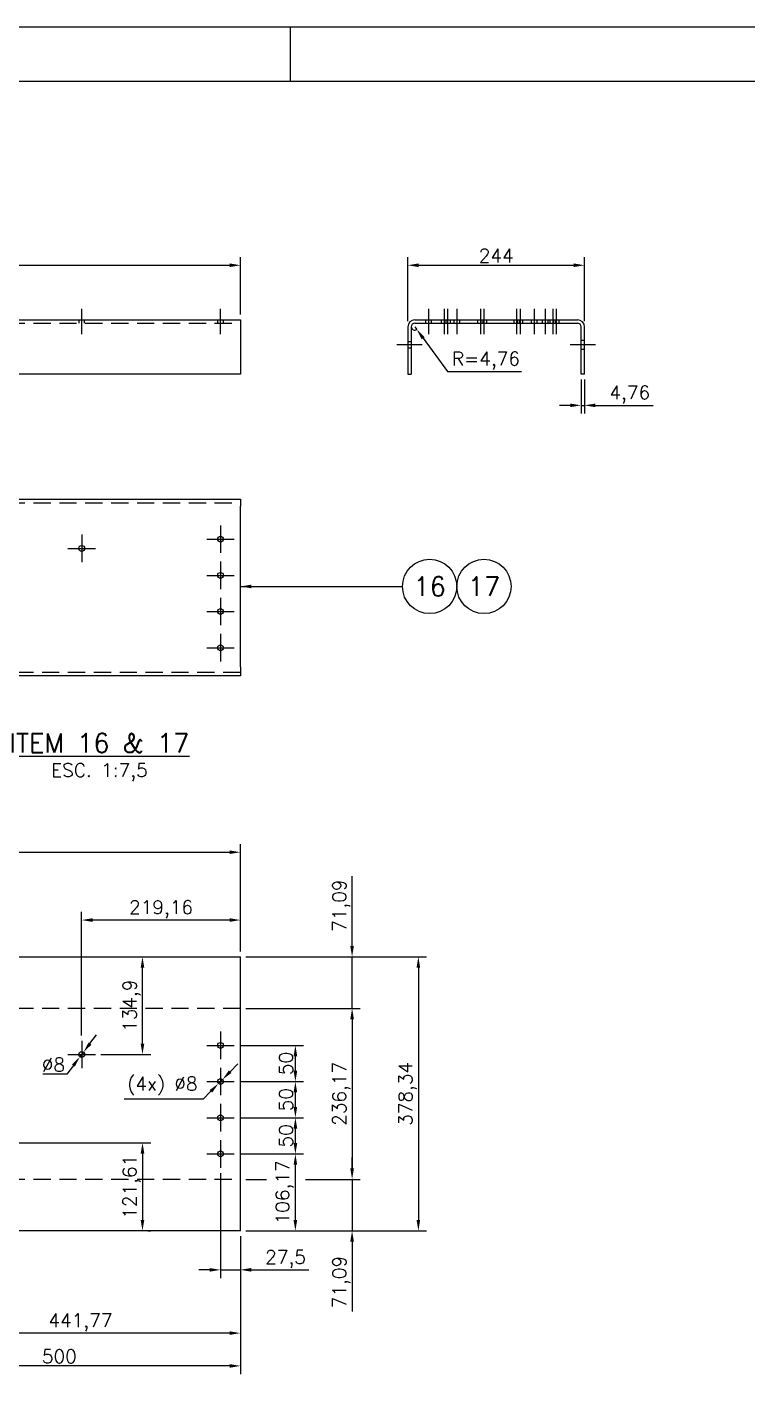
# Model space of a CAD drawing. Header units: metres. Extents: x 0 to 6307, y 0 to 4455.
# Drawn here: x 1212 to 2206, y 2594 to 4455 of the extents above; entities that cross this region are included whole.
import ezdxf
from ezdxf.enums import TextEntityAlignment as Align

# ---------------------------------------------------------------- set-up
doc = ezdxf.new("R2010")
doc.units = ezdxf.units.M
doc.header["$LTSCALE"] = 7.5
doc.linetypes.add('CENTER2', pattern=[28.575, 19.05, -3.175, 3.175, -3.175])
doc.linetypes.add('HIDDEN2', pattern=[4.7625, 3.175, -1.5875])
for name, color, linetype in [('18_COTAS', 7, 'Continuous'), ('FRL2', 2, 'Continuous'), ('FRL6', 6, 'Continuous'), ('FRL7', 7, 'Continuous'), ('FRR120', 5, 'Continuous'), ('FRR140', 5, 'Continuous'), ('FRR175', 1, 'Continuous'), ('FRR80', 3, 'Continuous'), ('GSB', 7, 'Continuous'), ('SC1', 7, 'CENTER2'), ('SDM', 7, 'Continuous'), ('SL4', 4, 'Continuous'), ('ST1', 7, 'HIDDEN2')]:
    doc.layers.add(name, color=color, linetype=linetype)
doc.styles.add('R100', font='simplex.shx', dxfattribs={"height": 2.5})
doc.styles.add('R120', font='simplex.shx', dxfattribs={"height": 3})
doc.styles.add('R140', font='simplex.shx', dxfattribs={"height": 3.5})
doc.styles.add('R80', font='simplex.shx', dxfattribs={"height": 2})
doc.styles.add('ROMANS', font='ROMANS.SHX')
doc.dimstyles.new('7.5___1-7.5', dxfattribs={"dimscale": 7.5, "dimtxt": 2.5, "dimasz": 2, "dimexe": 1.5, "dimexo": 1, "dimgap": 0.5, "dimtad": 1, "dimzin": 12, "dimtxsty": 'ROMANS', "dimcen": 0, "dimclrd": 256, "dimclre": 256, "dimclrt": 3, "dimazin": 3, "dimtfac": 1, "dimtmove": 0, "dimatfit": 0, "dimfxl": 1, "dimlwd": -1, "dimlwe": -1, "dimarcsym": 0})
doc.dimstyles.new('7.5___1-7.5$3', dxfattribs={"dimscale": 7.5, "dimtxt": 2.5, "dimasz": 2, "dimexe": 1.5, "dimexo": 1, "dimgap": 0.5, "dimtad": 1, "dimtoh": 1, "dimzin": 12, "dimtxsty": 'ROMANS', "dimcen": 0, "dimclrd": 256, "dimclre": 256, "dimclrt": 3, "dimazin": 3, "dimtfac": 1, "dimtmove": 0, "dimatfit": 0, "dimfxl": 1, "dimlwd": -1, "dimlwe": -1, "dimarcsym": 0})
doc.dimstyles.new('7.5___1-7.5$4', dxfattribs={"dimscale": 7.5, "dimtxt": 2.5, "dimasz": 2, "dimexe": 1.5, "dimexo": 1, "dimgap": 0.5, "dimtad": 1, "dimtoh": 1, "dimzin": 12, "dimtxsty": 'ROMANS', "dimcen": 0, "dimclrd": 256, "dimclre": 256, "dimclrt": 3, "dimazin": 3, "dimtfac": 1, "dimtmove": 0, "dimatfit": 0, "dimfxl": 1, "dimlwd": -1, "dimlwe": -1, "dimarcsym": 0})

# ---------------------------------------------------------------- blocks, each defined once
blk = doc.blocks.new('A1')
at = {"layer": 'FRL2'}
blk.add_line((210, 594), (210, 584), dxfattribs=at)
at = {"layer": 'FRL6', "linetype": 'Continuous'}
blk.add_line((25, 584), (831, 584), dxfattribs=at)
at = {"layer": 'FRL7', "linetype": 'Continuous'}
blk.add_line((0, 594), (841, 594), dxfattribs=at)
at = {"layer": 'FRR120', "style": 'R120'}
for tag, p in [('FASE_DO_PROJETO', (659, 46.29)), ('ÁREA_E/OU_SUBÁREA', (659, 40.79)), ('TÍTULO_DO_DESENHO', (659, 35.29)), ('SUBTÍTULO_1_DO_DESENHO', (659, 29.79)), ('SUBTÍTULO_2_DO_DESENHO', (659, 24.29))]:
    blk.add_attdef(tag, p, '', height=3, dxfattribs=at)
at = {"layer": 'FRR140', "style": 'R140', "width": 0.91}
for tag, p in [('ESCALA', (671, 14.35)), ('REVISÃO', (823.5, 14.68))]:
    blk.add_attdef(tag, text='', height=3.5, dxfattribs=at).set_placement(p, align=Align.MIDDLE)
for tag, p in [('NÚMERO_DA_CONTRATADA', (687.72, 12.6)), ('NUMERO_VALE', (752.89, 12.6))]:
    blk.add_attdef(tag, p, '', height=3.5, dxfattribs=at)
at = {"layer": 'FRR175', "style": 'R120'}
for tag, p in [('CLASSIFICAÇÃO', (811.83, 67.73)), ('PROJETO', (716.31, 53.59)), ('N_PROJ_SE', (793.5, 53.59)), ('N_CONTRATO', (796.97, 47.3))]:
    blk.add_attdef(tag, text='', height=3, dxfattribs=at).set_placement(p, align=Align.MIDDLE_CENTER)
at = {"layer": 'FRR80', "style": 'R80'}
for tag, p in [('8A_REV', (476, 77.07)), ('EMIS.', (486, 77.07)), ('PROJ.', (585, 77.07)), ('DES.', (597, 77.07)), ('VER.', (609, 77.07)), ('APR.', (621, 77.07)), ('AUT.', (633.01, 77.07)), ('7A_REV', (476, 71.37)), ('EMIS.', (486, 71.37)), ('PROJ.', (585, 71.37)), ('DES.', (597, 71.37)), ('VER.', (609, 71.37)), ('APR.', (621, 71.37)), ('AUT.', (633.01, 71.37)), ('6A_REV', (476, 65.67)), ('EMIS.', (486, 65.67)), ('PROJ.', (585, 65.67)), ('DES.', (597, 65.67)), ('VER.', (609, 65.67)), ('APR.', (621, 65.67)), ('AUT.', (633.01, 65.67)), ('5A_REV', (476, 59.97)), ('EMIS.', (486, 59.97)), ('PROJ.', (585, 59.97)), ('DES.', (597, 59.97)), ('VER.', (609, 59.97)), ('APR.', (621, 59.97)), ('AUT.', (633.01, 59.97)), ('4A_REV', (476, 54.27)), ('EMIS.', (486, 54.27)), ('PROJ.', (585, 54.27)), ('DES.', (597, 54.27)), ('VER.', (609, 54.27)), ('APR.', (621, 54.27)), ('AUT.', (633.01, 54.27)), ('3A_REV', (476, 48.57)), ('EMIS.', (486, 48.57)), ('PROJ.', (585, 48.57)), ('DES.', (597, 48.57)), ('VER.', (609, 48.57)), ('APR.', (621, 48.57)), ('AUT.', (633.01, 48.57)), ('2A_REV', (476, 42.87)), ('EMIS.', (486, 42.87)), ('PROJ.', (585, 42.87)), ('DES.', (597, 42.87)), ('VER.', (609, 42.87)), ('APR.', (621, 42.87)), ('AUT.', (633.01, 42.87)), ('1a_REV', (476, 37.17)), ('EMIS.', (486, 37.17)), ('PROJ.', (585, 37.17)), ('DES.', (597, 37.17)), ('VER.', (609, 37.17)), ('APR.', (621, 37.17)), ('AUT.', (633.01, 37.17))]:
    blk.add_attdef(tag, text='', height=2, dxfattribs=at).set_placement(p, align=Align.MIDDLE)
for p in [(492.61, 76.08), (492.61, 70.38), (492.61, 64.68), (492.61, 58.98), (492.61, 53.28), (492.61, 47.58), (492.61, 41.88), (492.61, 36.18)]:
    blk.add_attdef('DESCRIÇÃO_DA_REVISÃO', p, '', height=2, dxfattribs=at)
at = {"layer": 'FRR80', "style": 'R80', "width": 0.85}
for p in [(648, 77.07), (648, 71.37), (648, 65.67), (648, 59.97), (648, 54.27), (648, 48.57), (648, 42.87), (648, 37.17)]:
    blk.add_attdef('DATA', text='', height=2, dxfattribs=at).set_placement(p, align=Align.MIDDLE)
blk = doc.blocks.new('CORTE')
at = {"layer": 'GSB', "color": 4, "style": 'R140'}
blk.add_attdef('%%UCORTE', text='', height=3.5, dxfattribs=at).set_placement((-0.25, 2.38), align=Align.MIDDLE_CENTER)
at = {"layer": 'GSB', "color": 3, "style": 'R100'}
blk.add_attdef('ESC.', text='', height=2.5, dxfattribs=at).set_placement((-0.25, -2.62), align=Align.MIDDLE_CENTER)
blk = doc.blocks.new('*D11')
at = {"layer": 'Defpoints', "color": 0, "transparency": 16777216}
for p in [(1506.5, 4125.8), (506.5, 4050.5), (1506.5, 4050.5)]:
    blk.add_point(p, dxfattribs=at)
at = {"layer": 'SDM', "transparency": 16777216}
for p, q in [((506.5, 4058), (506.5, 4137.1)), ((1506.5, 4058), (1506.5, 4137.1)), ((521.5, 4125.8), (1491.5, 4125.8))]:
    blk.add_line(p, q, dxfattribs=at)
for points in [[(521.5, 4128.3), (521.5, 4123.3), (506.5, 4125.8)], [(1491.5, 4128.3), (1491.5, 4123.3), (1506.5, 4125.8)]]:
    blk.add_solid(points, dxfattribs=at)
at = {"layer": 'SDM', "color": 3, "transparency": 16777216, "insert": (1006.5, 4139), "char_height": 18.75, "attachment_point": 5, "style": 'ROMANS'}
blk.add_mtext('1000', dxfattribs=at)
blk = doc.blocks.new('*D12')
at = {"layer": 'Defpoints', "color": 0, "transparency": 16777216}
for p in [(1747.2, 4040.9), (1750, 4037.1)]:
    blk.add_point(p, dxfattribs=at)
at = {"layer": 'SDM', "transparency": 16777216}
for p, q in [((1747.2, 4040.9), (1750, 4037.1)), ((1758.8, 4025), (1792.6, 3979)), ((1792.6, 3979), (1894.6, 3979))]:
    blk.add_line(p, q, dxfattribs=at)
blk.add_arc((1747.2, 4040.9), 4.76, 180, 306.25, dxfattribs=at)
blk.add_solid([(1760.9, 4026.5), (1756.8, 4023.5), (1750, 4037.1)], dxfattribs=at)
at = {"layer": 'SDM', "color": 3, "transparency": 16777216, "insert": (1845.5, 3993.9), "char_height": 18.75, "attachment_point": 5, "style": 'ROMANS'}
blk.add_mtext('R=4,76', dxfattribs=at)
blk = doc.blocks.new('*D13')
at = {"layer": 'Defpoints', "color": 0, "transparency": 16777216}
for p in [(1981.6, 4125.8), (1737.6, 4040.9), (1981.6, 4040.9)]:
    blk.add_point(p, dxfattribs=at)
at = {"layer": 'SDM', "transparency": 16777216}
for p, q in [((1737.6, 4048.4), (1737.6, 4137.1)), ((1981.6, 4048.4), (1981.6, 4137.1)), ((1752.6, 4125.8), (1966.6, 4125.8))]:
    blk.add_line(p, q, dxfattribs=at)
for points in [[(1752.6, 4128.3), (1752.6, 4123.3), (1737.6, 4125.8)], [(1966.6, 4128.3), (1966.6, 4123.3), (1981.6, 4125.8)]]:
    blk.add_solid(points, dxfattribs=at)
at = {"layer": 'SDM', "color": 3, "transparency": 16777216, "insert": (1859.6, 4139), "char_height": 18.75, "attachment_point": 5, "style": 'ROMANS'}
blk.add_mtext('244', dxfattribs=at)
blk = doc.blocks.new('*D14')
at = {"layer": 'Defpoints', "color": 0, "transparency": 16777216}
for p in [(1976.9, 3975.5), (1981.6, 3975.5), (1981.6, 3932.3)]:
    blk.add_point(p, dxfattribs=at)
at = {"layer": 'SDM', "transparency": 16777216}
for p, q in [((1976.9, 3968), (1976.9, 3921)), ((1981.6, 3968), (1981.6, 3921)), ((1961.9, 3932.3), (1946.9, 3932.3)), ((1976.9, 3932.3), (1981.6, 3932.3)), ((1996.6, 3932.3), (2076.3, 3932.3))]:
    blk.add_line(p, q, dxfattribs=at)
for points in [[(1961.9, 3934.8), (1961.9, 3929.8), (1976.9, 3932.3)], [(1996.6, 3934.8), (1996.6, 3929.8), (1981.6, 3932.3)]]:
    blk.add_solid(points, dxfattribs=at)
at = {"layer": 'SDM', "color": 3, "transparency": 16777216, "insert": (2044, 3947.2), "char_height": 18.75, "attachment_point": 5, "style": 'ROMANS'}
blk.add_mtext('4,76', dxfattribs=at)
blk = doc.blocks.new('*D20')
at = {"layer": 'Defpoints', "color": 0, "transparency": 16777216}
for p in [(1506.5, 3315), (506.5, 3170.4), (1506.5, 3170.4)]:
    blk.add_point(p, dxfattribs=at)
at = {"layer": 'SDM', "transparency": 16777216}
for p, q in [((506.5, 3177.9), (506.5, 3326.3)), ((521.5, 3315), (725.2, 3315)), ((753.4, 3315), (1491.5, 3315)), ((1506.5, 3177.9), (1506.5, 3326.3))]:
    blk.add_line(p, q, dxfattribs=at)
for points in [[(521.5, 3317.5), (521.5, 3312.5), (506.5, 3315)], [(1491.5, 3317.5), (1491.5, 3312.5), (1506.5, 3315)]]:
    blk.add_solid(points, dxfattribs=at)
at = {"layer": 'SDM', "color": 3, "transparency": 16777216, "insert": (1006.5, 3328.2), "char_height": 18.75, "attachment_point": 5, "style": 'ROMANS'}
blk.add_mtext('1000', dxfattribs=at)
blk = doc.blocks.new('*D21')
at = {"layer": 'Defpoints', "color": 0, "transparency": 16777216}
for p in [(1479, 2879.2), (1506.5, 2792), (1506.5, 2738.1)]:
    blk.add_point(p, dxfattribs=at)
at = {"layer": 'SDM', "transparency": 16777216}
for p, q in [((1479, 2871.7), (1479, 2726.8)), ((1506.5, 2784.5), (1506.5, 2726.8)), ((1464, 2738.1), (1449, 2738.1)), ((1479, 2738.1), (1506.5, 2738.1)), ((1521.5, 2738.1), (1601.1, 2738.1))]:
    blk.add_line(p, q, dxfattribs=at)
for points in [[(1464, 2740.6), (1464, 2735.6), (1479, 2738.1)], [(1521.5, 2740.6), (1521.5, 2735.6), (1506.5, 2738.1)]]:
    blk.add_solid(points, dxfattribs=at)
at = {"layer": 'SDM', "color": 3, "transparency": 16777216, "insert": (1568.8, 2753), "char_height": 18.75, "attachment_point": 5, "style": 'ROMANS'}
blk.add_mtext('27,5', dxfattribs=at)
blk = doc.blocks.new('*D22')
at = {"layer": 'Defpoints', "color": 0, "transparency": 16777216}
for p in [(1506.5, 3170.4), (1660.7, 3170.4), (1506.5, 3099.3)]:
    blk.add_point(p, dxfattribs=at)
at = {"layer": 'SDM', "transparency": 16777216}
for p, q in [((1660.7, 3185.4), (1660.7, 3282)), ((1514, 3170.4), (1671.9, 3170.4)), ((1660.7, 3099.3), (1660.7, 3170.4)), ((1514, 3099.3), (1671.9, 3099.3)), ((1660.7, 3084.3), (1660.7, 3069.3))]:
    blk.add_line(p, q, dxfattribs=at)
for points in [[(1658.2, 3185.4), (1663.2, 3185.4), (1660.7, 3170.4)], [(1658.2, 3084.3), (1663.2, 3084.3), (1660.7, 3099.3)]]:
    blk.add_solid(points, dxfattribs=at)
at = {"layer": 'SDM', "color": 3, "transparency": 16777216, "insert": (1645.8, 3241.2), "char_height": 18.75, "attachment_point": 5, "rotation": 90, "style": 'ROMANS'}
blk.add_mtext('71,09', dxfattribs=at)
blk = doc.blocks.new('*D23')
at = {"layer": 'Defpoints', "color": 0, "transparency": 16777216}
for p in [(1506.5, 3099.3), (1506.5, 2863.1), (1660.7, 2863.1)]:
    blk.add_point(p, dxfattribs=at)
at = {"layer": 'SDM', "transparency": 16777216}
for p, q in [((1514, 3099.3), (1671.9, 3099.3)), ((1660.7, 3084.3), (1660.7, 2878.1)), ((1514, 2863.1), (1542.3, 2863.1)), ((1596.5, 2863.1), (1671.9, 2863.1))]:
    blk.add_line(p, q, dxfattribs=at)
for points in [[(1658.2, 3084.3), (1663.2, 3084.3), (1660.7, 3099.3)], [(1658.2, 2878.1), (1663.2, 2878.1), (1660.7, 2863.1)]]:
    blk.add_solid(points, dxfattribs=at)
at = {"layer": 'SDM', "color": 3, "transparency": 16777216, "insert": (1645.8, 2981.2), "char_height": 18.75, "attachment_point": 5, "rotation": 90, "style": 'ROMANS'}
blk.add_mtext('236,17', dxfattribs=at)
blk = doc.blocks.new('*D24')
at = {"layer": 'Defpoints', "color": 0, "transparency": 16777216}
for p in [(1506.5, 2863.1), (1506.5, 2792), (1660.7, 2792)]:
    blk.add_point(p, dxfattribs=at)
at = {"layer": 'SDM', "transparency": 16777216}
for p, q in [((1660.7, 2878.1), (1660.7, 2893.1)), ((1514, 2863.1), (1542.3, 2863.1)), ((1596.5, 2863.1), (1671.9, 2863.1)), ((1660.7, 2863.1), (1660.7, 2792)), ((1514, 2792), (1671.9, 2792)), ((1660.7, 2777), (1660.7, 2680.4))]:
    blk.add_line(p, q, dxfattribs=at)
for points in [[(1658.2, 2878.1), (1663.2, 2878.1), (1660.7, 2863.1)], [(1658.2, 2777), (1663.2, 2777), (1660.7, 2792)]]:
    blk.add_solid(points, dxfattribs=at)
at = {"layer": 'SDM', "color": 3, "transparency": 16777216, "insert": (1645.8, 2721.2), "char_height": 18.75, "attachment_point": 5, "rotation": 90, "style": 'ROMANS'}
blk.add_mtext('71,09', dxfattribs=at)
blk = doc.blocks.new('*D30')
at = {"layer": 'Defpoints', "color": 0, "transparency": 16777216}
for p in [(1498, 2898.2), (1582.4, 2898.2), (1506.5, 2792)]:
    blk.add_point(p, dxfattribs=at)
at = {"layer": 'SDM', "transparency": 16777216}
for p, q in [((1505.5, 2898.2), (1593.7, 2898.2)), ((1582.4, 2807), (1582.4, 2883.2)), ((1514, 2792), (1593.7, 2792))]:
    blk.add_line(p, q, dxfattribs=at)
for points in [[(1579.9, 2883.2), (1584.9, 2883.2), (1582.4, 2898.2)], [(1579.9, 2807), (1584.9, 2807), (1582.4, 2792)]]:
    blk.add_solid(points, dxfattribs=at)
at = {"layer": 'SDM', "color": 3, "transparency": 16777216, "insert": (1567.5, 2845.1), "char_height": 18.75, "attachment_point": 5, "rotation": 90, "style": 'ROMANS'}
blk.add_mtext('106,17', dxfattribs=at)
blk = doc.blocks.new('*D31')
at = {"layer": 'Defpoints', "color": 0, "transparency": 16777216}
for p in [(1498, 2948.2), (1582.4, 2948.2), (1498, 2898.2)]:
    blk.add_point(p, dxfattribs=at)
at = {"layer": 'SDM', "transparency": 16777216}
for p, q in [((1505.5, 2948.2), (1593.7, 2948.2)), ((1582.4, 2913.2), (1582.4, 2933.2)), ((1505.5, 2898.2), (1593.7, 2898.2))]:
    blk.add_line(p, q, dxfattribs=at)
for points in [[(1579.9, 2933.2), (1584.9, 2933.2), (1582.4, 2948.2)], [(1579.9, 2913.2), (1584.9, 2913.2), (1582.4, 2898.2)]]:
    blk.add_solid(points, dxfattribs=at)
at = {"layer": 'SDM', "color": 3, "transparency": 16777216, "insert": (1569.3, 2923.2), "char_height": 18.75, "attachment_point": 5, "rotation": 90, "style": 'ROMANS'}
blk.add_mtext('50', dxfattribs=at)
blk = doc.blocks.new('*D32')
at = {"layer": 'Defpoints', "color": 0, "transparency": 16777216}
for p in [(1498, 2998.2), (1582.4, 2998.2), (1498, 2948.2)]:
    blk.add_point(p, dxfattribs=at)
at = {"layer": 'SDM', "transparency": 16777216}
for p, q in [((1505.5, 2998.2), (1593.7, 2998.2)), ((1582.4, 2963.2), (1582.4, 2983.2)), ((1505.5, 2948.2), (1593.7, 2948.2))]:
    blk.add_line(p, q, dxfattribs=at)
for points in [[(1579.9, 2983.2), (1584.9, 2983.2), (1582.4, 2998.2)], [(1579.9, 2963.2), (1584.9, 2963.2), (1582.4, 2948.2)]]:
    blk.add_solid(points, dxfattribs=at)
at = {"layer": 'SDM', "color": 3, "transparency": 16777216, "insert": (1569.3, 2973.2), "char_height": 18.75, "attachment_point": 5, "rotation": 90, "style": 'ROMANS'}
blk.add_mtext('50', dxfattribs=at)
blk = doc.blocks.new('*D33')
at = {"layer": 'Defpoints', "color": 0, "transparency": 16777216}
for p in [(1498, 3048.2), (1582.4, 3048.2), (1498, 2998.2)]:
    blk.add_point(p, dxfattribs=at)
at = {"layer": 'SDM', "transparency": 16777216}
for p, q in [((1505.5, 3048.2), (1593.7, 3048.2)), ((1582.4, 3013.2), (1582.4, 3033.2)), ((1505.5, 2998.2), (1593.7, 2998.2))]:
    blk.add_line(p, q, dxfattribs=at)
for points in [[(1579.9, 3033.2), (1584.9, 3033.2), (1582.4, 3048.2)], [(1579.9, 3013.2), (1584.9, 3013.2), (1582.4, 2998.2)]]:
    blk.add_solid(points, dxfattribs=at)
at = {"layer": 'SDM', "color": 3, "transparency": 16777216, "insert": (1569.3, 3023.2), "char_height": 18.75, "attachment_point": 5, "rotation": 90, "style": 'ROMANS'}
blk.add_mtext('50', dxfattribs=at)
blk = doc.blocks.new('*D34')
at = {"layer": 'Defpoints', "color": 0, "transparency": 16777216}
for p in [(1287.3, 3221.3), (1506.5, 3170.4), (1287.3, 3054.5)]:
    blk.add_point(p, dxfattribs=at)
at = {"layer": 'SDM', "transparency": 16777216}
for p, q in [((1287.3, 3062), (1287.3, 3232.5)), ((1491.5, 3221.3), (1302.3, 3221.3)), ((1506.5, 3177.9), (1506.5, 3232.5))]:
    blk.add_line(p, q, dxfattribs=at)
for points in [[(1302.3, 3223.8), (1302.3, 3218.8), (1287.3, 3221.3)], [(1491.5, 3223.8), (1491.5, 3218.8), (1506.5, 3221.3)]]:
    blk.add_solid(points, dxfattribs=at)
at = {"layer": 'SDM', "color": 3, "transparency": 16777216, "insert": (1396.9, 3236.2), "char_height": 18.75, "attachment_point": 5, "style": 'ROMANS'}
blk.add_mtext('219,16', dxfattribs=at)
blk = doc.blocks.new('*D35')
at = {"layer": 'Defpoints', "color": 0, "transparency": 16777216}
for p in [(1371.3, 3170.4), (1371.3, 3170.4), (1306.3, 3035.5)]:
    blk.add_point(p, dxfattribs=at)
at = {"layer": 'SDM', "transparency": 16777216}
for p, q in [((1378.8, 3170.4), (1382.6, 3170.4)), ((1371.3, 3050.5), (1371.3, 3155.4)), ((1313.8, 3035.5), (1382.6, 3035.5))]:
    blk.add_line(p, q, dxfattribs=at)
for points in [[(1368.8, 3155.4), (1373.8, 3155.4), (1371.3, 3170.4)], [(1368.8, 3050.5), (1373.8, 3050.5), (1371.3, 3035.5)]]:
    blk.add_solid(points, dxfattribs=at)
at = {"layer": 'SDM', "color": 3, "transparency": 16777216, "insert": (1356.4, 3102.9), "char_height": 18.75, "attachment_point": 5, "rotation": 90, "style": 'ROMANS'}
blk.add_mtext('134,9', dxfattribs=at)
blk = doc.blocks.new('*D36')
at = {"layer": 'Defpoints', "color": 0, "transparency": 16777216}
for p in [(1006.5, 2894.7), (1506.5, 2792), (1006.5, 2605.4)]:
    blk.add_point(p, dxfattribs=at)
at = {"layer": 'SDM', "transparency": 16777216}
for p, q in [((1006.5, 2887.2), (1006.5, 2594.1)), ((1506.5, 2784.5), (1506.5, 2594.1)), ((1491.5, 2605.4), (1021.5, 2605.4))]:
    blk.add_line(p, q, dxfattribs=at)
for points in [[(1021.5, 2607.9), (1021.5, 2602.9), (1006.5, 2605.4)], [(1491.5, 2607.9), (1491.5, 2602.9), (1506.5, 2605.4)]]:
    blk.add_solid(points, dxfattribs=at)
at = {"layer": 'SDM', "color": 3, "transparency": 16777216, "insert": (1256.5, 2618.5), "char_height": 18.75, "attachment_point": 5, "style": 'ROMANS'}
blk.add_mtext('500', dxfattribs=at)
blk = doc.blocks.new('*D37')
at = {"layer": 'Defpoints', "color": 0, "transparency": 16777216}
for p in [(1025.5, 2913.7), (1371.3, 2792), (1371.3, 2792)]:
    blk.add_point(p, dxfattribs=at)
at = {"layer": 'SDM', "transparency": 16777216}
for p, q in [((1033, 2913.7), (1382.6, 2913.7)), ((1371.3, 2898.7), (1371.3, 2807)), ((1378.8, 2792), (1382.6, 2792))]:
    blk.add_line(p, q, dxfattribs=at)
for points in [[(1368.8, 2898.7), (1373.8, 2898.7), (1371.3, 2913.7)], [(1368.8, 2807), (1373.8, 2807), (1371.3, 2792)]]:
    blk.add_solid(points, dxfattribs=at)
at = {"layer": 'SDM', "color": 3, "transparency": 16777216, "insert": (1356.4, 2852.9), "char_height": 18.75, "attachment_point": 5, "rotation": 90, "style": 'ROMANS'}
blk.add_mtext('121,61', dxfattribs=at)
blk = doc.blocks.new('*D45')
at = {"layer": 'Defpoints', "color": 0, "transparency": 16777216}
for p in [(1481.8, 3001.1), (1476.2, 2995.4)]:
    blk.add_point(p, dxfattribs=at)
at = {"layer": 'SDM', "transparency": 16777216}
for p, q in [((1492.3, 3011.8), (1502.8, 3022.5)), ((1481.8, 3001.1), (1476.2, 2995.4)), ((1465.7, 2984.7), (1455.2, 2974)), ((1455.2, 2974), (1346.1, 2974))]:
    blk.add_line(p, q, dxfattribs=at)
for points in [[(1490.5, 3013.5), (1494.1, 3010), (1481.8, 3001.1)], [(1463.9, 2986.4), (1467.5, 2982.9), (1476.2, 2995.4)]]:
    blk.add_solid(points, dxfattribs=at)
at = {"layer": 'SDM', "color": 3, "transparency": 16777216, "insert": (1398.8, 2992), "char_height": 18.75, "attachment_point": 5, "style": 'ROMANS'}
blk.add_mtext('(4x) ∅8', dxfattribs=at)
blk = doc.blocks.new('*D48')
at = {"layer": 'Defpoints', "color": 0, "transparency": 16777216}
for p in [(1289.8, 3038.7), (1284.9, 3032.3)]:
    blk.add_point(p, dxfattribs=at)
at = {"layer": 'SDM', "transparency": 16777216}
for p, q in [((1298.8, 3050.6), (1307.9, 3062.6)), ((1289.8, 3038.7), (1284.9, 3032.3)), ((1275.9, 3020.3), (1266.8, 3008.4)), ((1266.8, 3008.4), (1233.6, 3008.4))]:
    blk.add_line(p, q, dxfattribs=at)
for points in [[(1296.8, 3052.1), (1300.8, 3049.1), (1289.8, 3038.7)], [(1273.9, 3021.9), (1277.8, 3018.8), (1284.9, 3032.3)]]:
    blk.add_solid(points, dxfattribs=at)
at = {"layer": 'SDM', "color": 3, "transparency": 16777216, "insert": (1248.3, 3021.5), "char_height": 18.75, "attachment_point": 5, "style": 'ROMANS'}
blk.add_mtext('∅8', dxfattribs=at)
blk = doc.blocks.new('INDICACAO_EIXO')
at = {"layer": 'GSB', "color": 3}
blk.add_circle((0, 0), 5, dxfattribs=at)
blk = doc.blocks.new('*D84')
at = {"layer": 'Defpoints', "color": 0, "transparency": 16777216}
for p in [(1506.5, 3170.4), (1506.5, 2792), (1752.2, 2792)]:
    blk.add_point(p, dxfattribs=at)
at = {"layer": 'SDM', "transparency": 16777216}
for p, q in [((1514, 3170.4), (1763.4, 3170.4)), ((1752.2, 3155.4), (1752.2, 2807)), ((1514, 2792), (1763.4, 2792))]:
    blk.add_line(p, q, dxfattribs=at)
for points in [[(1749.7, 3155.4), (1754.7, 3155.4), (1752.2, 3170.4)], [(1749.7, 2807), (1754.7, 2807), (1752.2, 2792)]]:
    blk.add_solid(points, dxfattribs=at)
at = {"layer": 'SDM', "color": 3, "transparency": 16777216, "insert": (1737.3, 2981.2), "char_height": 18.75, "attachment_point": 5, "rotation": 90, "style": 'ROMANS'}
blk.add_mtext('378,34', dxfattribs=at)
blk = doc.blocks.new('*D125')
at = {"layer": '18_COTAS', "transparency": 16777216}
for p, q in [((1064.7, 2803.8), (1064.7, 2639.4)), ((1506.5, 2784.5), (1506.5, 2639.4)), ((1491.5, 2650.7), (1079.7, 2650.7))]:
    blk.add_line(p, q, dxfattribs=at)
for points in [[(1079.7, 2653.2), (1079.7, 2648.2), (1064.7, 2650.7)], [(1491.5, 2653.2), (1491.5, 2648.2), (1506.5, 2650.7)]]:
    blk.add_solid(points, dxfattribs=at)
at = {"layer": 'Defpoints', "color": 0, "transparency": 16777216}
for p in [(1064.7, 2811.3), (1506.5, 2792), (1064.7, 2650.7)]:
    blk.add_point(p, dxfattribs=at)
at = {"layer": '18_COTAS', "color": 3, "transparency": 16777216, "insert": (1285.6, 2665.6), "char_height": 18.75, "attachment_point": 5, "style": 'ROMANS'}
blk.add_mtext('441,77', dxfattribs=at)

msp = doc.modelspace()

# ---------------------------------------------------------------- linework, layer by layer
at = {"layer": 'SC1'}
for p, q in [((1287.336, 4030.698), (1287.336, 4065.46)), ((1478.996, 4030.698), (1478.996, 4065.46)), ((1766.287, 4065.46), (1766.287, 4030.698)), ((1787.877, 4065.46), (1787.877, 4030.698)), ((1792.637, 4065.46), (1792.637, 4030.698)), ((1805.367, 4065.46), (1805.367, 4030.698)), ((1837.877, 4065.46), (1837.877, 4030.698)), ((1842.637, 4065.46), (1842.637, 4030.698)), ((1887.877, 4065.46), (1887.877, 4030.698)), ((1892.637, 4065.46), (1892.637, 4030.698)), ((1911.987, 4065.46), (1911.987, 4030.698)), ((1927.197, 4065.46), (1927.197, 4030.698)), ((1937.877, 4065.46), (1937.877, 4030.698)), ((1942.637, 4065.46), (1942.637, 4030.698)), ((1757.4, 4015.935), (1722.637, 4015.935)), ((1996.637, 4015.695), (1961.875, 4015.695)), ((1478.996, 3766.464), (1478.996, 3728.464)), ((1287.336, 3753.734), (1287.336, 3715.734)), ((1459.996, 3747.464), (1497.996, 3747.464)), ((1268.336, 3734.734), (1306.336, 3734.734)), ((1478.996, 3716.464), (1478.996, 3678.464)), ((1459.996, 3697.464), (1497.996, 3697.464)), ((1478.996, 3666.464), (1478.996, 3628.464)), ((1459.996, 3647.464), (1497.996, 3647.464)), ((1478.996, 3616.464), (1478.996, 3578.464)), ((1459.996, 3597.464), (1497.996, 3597.464)), ((1287.336, 3054.49), (1287.336, 3016.49)), ((1478.996, 3067.22), (1478.996, 3029.22)), ((1268.336, 3035.49), (1306.336, 3035.49)), ((1459.996, 3048.22), (1497.996, 3048.22)), ((1478.996, 3017.22), (1478.996, 2979.22)), ((1459.996, 2998.22), (1497.996, 2998.22)), ((1478.996, 2967.22), (1478.996, 2929.22)), ((1459.996, 2948.22), (1497.996, 2948.22)), ((1478.996, 2917.22), (1478.996, 2879.22)), ((1459.996, 2898.22), (1497.996, 2898.22))]:
    msp.add_line(p, q, dxfattribs=at)
at = {"layer": 'SL4'}
for p, q in [((506.496, 4050.46), (1506.496, 4050.46)), ((1506.496, 4050.46), (1506.496, 4037.698)), ((1737.637, 4040.935), (1737.637, 3975.46)), ((1742.4, 4040.935), (1742.4, 3975.46)), ((1747.162, 4050.46), (1972.112, 4050.46)), ((1747.162, 4045.698), (1972.112, 4045.698)), ((1976.875, 3975.46), (1976.875, 4040.935)), ((1981.637, 3975.46), (1981.637, 4040.935)), ((1506.496, 4037.698), (1506.496, 3975.46)), ((1506.496, 3975.46), (506.496, 3975.46)), ((1737.637, 3975.46), (1742.4, 3975.46)), ((1981.637, 3975.46), (1976.875, 3975.46)), ((506.496, 3802.464), (1506.496, 3802.464)), ((1506.496, 3802.464), (1506.496, 3792.939)), ((1506.496, 3571.227), (1506.496, 3792.939)), ((1506.496, 3558.464), (506.496, 3558.464)), ((1506.496, 3571.227), (1506.496, 3558.464)), ((506.496, 3170.391), (1506.496, 3170.391)), ((1506.496, 2792.049), (1506.496, 3170.391)), ((1506.496, 2792.049), (506.496, 2792.049))]:
    msp.add_line(p, q, dxfattribs=at)
for centre in [(1478.996, 3747.464), (1287.336, 3734.734), (1478.996, 3697.464), (1478.996, 3647.464), (1478.996, 3597.464), (1478.996, 3048.22), (1287.336, 3035.49), (1478.996, 2998.22), (1478.996, 2948.22), (1478.996, 2898.22)]:
    msp.add_circle(centre, 4, dxfattribs=at)
for centre, radius, start, end in [((1747.162, 4040.935), 9.525, 90, 180), ((1747.162, 4040.935), 4.762, 90, 180), ((1972.112, 4040.935), 9.525, 0, 90), ((1972.112, 4040.935), 4.762, 0, 90)]:
    msp.add_arc(centre, radius, start, end, dxfattribs=at)
at = {"layer": 'ST1'}
for p, q in [((506.496, 4045.698), (1506.496, 4045.698)), ((1283.336, 4050.46), (1283.336, 4045.698)), ((1291.336, 4045.698), (1291.336, 4050.46)), ((1474.996, 4050.46), (1474.996, 4045.698)), ((1482.996, 4045.698), (1482.996, 4050.46)), ((1762.037, 4050.46), (1762.037, 4045.698)), ((1770.537, 4045.698), (1770.537, 4050.46)), ((1783.877, 4050.46), (1783.877, 4045.698)), ((1788.637, 4050.46), (1788.637, 4045.698)), ((1791.877, 4045.698), (1791.877, 4050.46)), ((1796.637, 4045.698), (1796.637, 4050.46)), ((1801.367, 4050.46), (1801.367, 4045.698)), ((1809.367, 4045.698), (1809.367, 4050.46)), ((1833.877, 4050.46), (1833.877, 4045.698)), ((1838.637, 4050.46), (1838.637, 4045.698)), ((1841.877, 4045.698), (1841.877, 4050.46)), ((1846.637, 4045.698), (1846.637, 4050.46)), ((1883.877, 4050.46), (1883.877, 4045.698)), ((1888.637, 4050.46), (1888.637, 4045.698)), ((1891.877, 4045.698), (1891.877, 4050.46)), ((1896.637, 4045.698), (1896.637, 4050.46)), ((1907.737, 4050.46), (1907.737, 4045.698)), ((1916.237, 4045.698), (1916.237, 4050.46)), ((1923.197, 4050.46), (1923.197, 4045.698)), ((1931.197, 4045.698), (1931.197, 4050.46)), ((1933.877, 4050.46), (1933.877, 4045.698)), ((1938.637, 4050.46), (1938.637, 4045.698)), ((1941.877, 4045.698), (1941.877, 4050.46)), ((1946.637, 4045.698), (1946.637, 4050.46)), ((1742.4, 4019.935), (1737.637, 4019.935)), ((1981.637, 4021.695), (1976.875, 4021.695)), ((1737.637, 4011.935), (1742.4, 4011.935)), ((1976.875, 4009.695), (1981.637, 4009.695)), ((506.496, 3797.702), (1506.496, 3797.702)), ((1506.496, 3563.227), (506.496, 3563.227)), ((1506.496, 3099.306), (506.496, 3099.306)), ((506.496, 2863.134), (1506.496, 2863.134))]:
    msp.add_line(p, q, dxfattribs=at)

# ---------------------------------------------------------------- block references
at = {"xscale": 7.499999999999915, "yscale": 7.499999999999915, "zscale": 7.499999999999915}
msp.add_blockref('A1', (0, 0), dxfattribs=at)
at = {"layer": 'GSB'}
ref = msp.add_blockref('INDICACAO_EIXO', (1767.746, 3682.083), dxfattribs=dict(at, xscale=7.499999999999915, yscale=7.499999999999915, zscale=7.499999999999915))
ref.add_attrib('EIXO', '16', dxfattribs={"color": 4, "height": 26.25, "style": 'R140'}).set_placement((1767.746, 3682.083), align=Align.MIDDLE_CENTER)
ref = msp.add_blockref('INDICACAO_EIXO', (1842.746, 3682.083), dxfattribs=dict(at, xscale=7.499999999999915, yscale=7.499999999999915, zscale=7.499999999999915))
ref.add_attrib('EIXO', '17', dxfattribs={"color": 4, "height": 26.25, "style": 'R140'}).set_placement((1842.746, 3682.083), align=Align.MIDDLE_CENTER)
at = {"layer": 'GSB', "xscale": 7.499999999999915, "yscale": 7.499999999999915, "zscale": 7.499999999999915}
msp.add_blockref('CORTE', (1313.666, 3448), dxfattribs=at).add_auto_attribs({'%%UCORTE': '%%uITEM 16 & 17', 'ESC.': 'ESC. 1:7,5'})

# ---------------------------------------------------------------- dimensions: what is measured, and where the dimension line sits
at = {"layer": '18_COTAS'}
dim = msp.add_linear_dim(base=(1064.726, 2650.667), p1=(1506.496, 2792.049), p2=(1064.726, 2811.284), dimstyle='7.5___1-7.5', dxfattribs=at)
dim.commit()
dim.dimension.update_dxf_attribs({"geometry": '*D125', "text_midpoint": (1285.611, 2650.667), "dimtype": 160})
at = {"layer": 'SDM'}
for base, p1, p2, picture, middle in [((1506.496, 4125.849), (506.496, 4050.46), (1506.496, 4050.46), '*D11', (1006.496, 4138.974)), ((1981.637, 4125.849), (1737.637, 4040.935), (1981.637, 4040.935), '*D13', (1859.637, 4138.974)), ((1981.637, 3932.26), (1976.875, 3975.46), (1981.637, 3975.46), '*D14', (2043.959, 3947.171)), ((1287.336, 3221.286), (1506.496, 3170.391), (1287.336, 3054.49), '*D34', (1396.916, 3236.196)), ((1506.496, 2738.059), (1478.996, 2879.22), (1506.496, 2792.049), '*D21', (1568.818, 2752.969))]:
    dim = msp.add_linear_dim(base=base, p1=p1, p2=p2, dimstyle='7.5___1-7.5', dxfattribs=at)
    dim.commit()
    dim.dimension.update_dxf_attribs({"geometry": picture, "text_midpoint": middle})
dim = msp.add_radius_dim(center=(1747.162, 4040.935), mpoint=(1749.978, 4037.094), dimstyle='7.5___1-7.5$4', override={"dimpost": 'R=<>'}, dxfattribs=at)
dim.commit()
dim.dimension.update_dxf_attribs({"geometry": '*D12', "text_midpoint": (1845.462, 3978.959), "dimtype": 164})
for base, p1, p2, picture, middle in [((1506.496, 3315.046), (506.496, 3170.391), (1506.496, 3170.391), '*D20', (1006.496, 3315.046)), ((1006.496, 2605.398), (1506.496, 2792.049), (1006.496, 2894.66), '*D36', (1256.496, 2605.398))]:
    dim = msp.add_linear_dim(base=base, p1=p1, p2=p2, dimstyle='7.5___1-7.5', dxfattribs=at)
    dim.commit()
    dim.dimension.update_dxf_attribs({"geometry": picture, "text_midpoint": middle, "dimtype": 160})
for base, p1, p2, picture, middle in [((1660.6643, 3170.3914), (1506.4964, 3099.3057), (1506.4964, 3170.3914), '*D22', (1645.7536, 3241.1949)), ((1371.304, 3170.391), (1306.336, 3035.49), (1371.304, 3170.391), '*D35', (1356.394, 3102.941)), ((1752.183, 2792.049), (1506.496, 3170.391), (1506.496, 2792.049), '*D84', (1737.272, 2981.22)), ((1660.664, 2863.134), (1506.496, 3099.306), (1506.496, 2863.134), '*D23', (1645.754, 2981.22)), ((1371.304, 2792.049), (1025.496, 2913.66), (1371.304, 2792.049), '*D37', (1356.394, 2852.854)), ((1582.409, 2898.22), (1506.496, 2792.049), (1497.996, 2898.22), '*D30', (1567.499, 2845.134)), ((1660.6643, 2792.0486), (1506.4964, 2863.1343), (1506.4964, 2792.0486), '*D24', (1645.7536, 2721.245))]:
    dim = msp.add_linear_dim(base=base, p1=p1, p2=p2, angle=90, dimstyle='7.5___1-7.5', dxfattribs=at)
    dim.commit()
    dim.dimension.update_dxf_attribs({"geometry": picture, "text_midpoint": middle})
dim = msp.add_diameter_dim_2p(p1=(1289.753, 3038.677), p2=(1284.92, 3032.303), dimstyle='7.5___1-7.5$3', dxfattribs=at)
dim.commit()
dim.dimension.update_dxf_attribs({"geometry": '*D48', "text_midpoint": (1248.312, 3021.522)})
for base, p1, p2, picture, middle in [((1582.409, 3048.22), (1497.996, 2998.22), (1497.996, 3048.22), '*D33', (1569.284, 3023.22)), ((1582.409, 2998.22), (1497.996, 2948.22), (1497.996, 2998.22), '*D32', (1569.284, 2973.22)), ((1582.409, 2948.22), (1497.996, 2898.22), (1497.996, 2948.22), '*D31', (1569.284, 2923.22))]:
    dim = msp.add_linear_dim(base=base, p1=p1, p2=p2, angle=90, dimstyle='7.5___1-7.5', override={"dimtmove": 1}, dxfattribs=at)
    dim.commit()
    dim.dimension.update_dxf_attribs({"geometry": picture, "text_midpoint": middle})
dim = msp.add_diameter_dim_2p(p1=(1481.798, 3001.075), p2=(1476.195, 2995.365), text='(4x) <>', dimstyle='7.5___1-7.5$3', dxfattribs=at)
dim.commit()
dim.dimension.update_dxf_attribs({"geometry": '*D45', "text_midpoint": (1398.756, 2991.986)})

# ---------------------------------------------------------------- leaders
msp.add_leader([(1506.496, 3682.083), (1730.246, 3682.083)], dimstyle='7.5___1-7.5', override={"dimgap": 0.5, "dimtad": 0}, dxfattribs=at)

doc.saveas('drawing.dxf')
